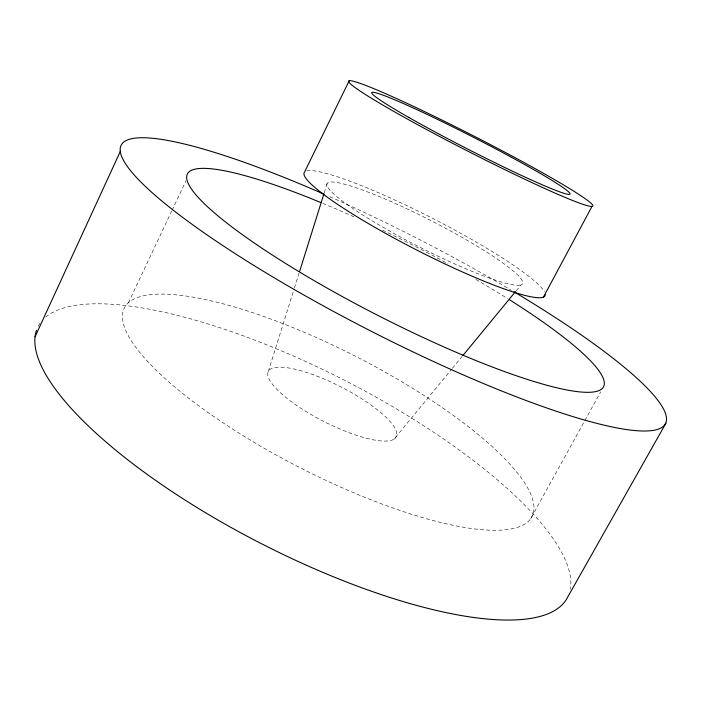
<?xml version="1.0" encoding="UTF-8"?>
<svg xmlns="http://www.w3.org/2000/svg" width="701" height="701" viewBox="0 0 701 701"><rect width="100%" height="100%" fill="white"/><g stroke="black" fill="none" stroke-linecap="round" stroke-linejoin="round"><path stroke-width="0.53" stroke-dasharray="3.5 2.63" d="M268.273 371.539L294.122 288.961M294.455 287.918L299.038 273.285M324.23 192.801L327.174 183.39M128.414 302.736L171.596 211.246M172.06 210.265L185.993 180.753M530.648 518.722A228.955 62.231 27.1 0 0 259.195 314.88A228.955 62.231 27.1 0 0 194.825 402.909A228.955 62.231 27.1 0 0 530.648 518.722L584.345 421.441M584.871 420.486L600.661 391.877M394.12 439.071A71.817 19.295 27.1 0 0 317.36 376.288A71.817 19.295 27.1 0 0 285.351 397.011A71.817 19.295 27.1 0 0 394.12 439.071L451.698 369.12M452.39 368.279L462.108 356.485M516.216 290.757L521.071 284.851A109.847 14.362 27.1 0 0 392.797 202.379A109.847 14.362 27.1 0 0 360.647 213.656A109.847 14.362 27.1 0 0 521.071 284.851M38.196 326.307A297.364 91.665 27.1 0 1 40.456 322.679M45.653 317.141A297.364 91.665 27.1 0 1 349.405 382.79A297.364 91.665 27.1 0 1 570.307 589.208M306.661 170.913A135.24 17.709 27.1 0 1 430.502 217.284A135.24 17.709 27.1 0 1 544.458 291.87M329.75 196.683A305.68 51.804 27.1 0 1 511.309 290.205M322.784 203.351A233.67 39.23 27.1 0 1 353.917 216.828M382.492 230.121A233.67 39.23 27.1 0 1 448.044 263.769M475.856 279.445A233.67 39.23 27.1 0 1 507.612 298.591"/><path stroke-width="1.05" d="M299.686 271.191L323.906 193.844M35.05 336.778L120.414 151.214M349.08 81.009L304.558 172.043A135.24 17.709 27.1 0 0 417.603 250.467A135.24 17.709 27.1 0 0 545.255 294.841M543.468 297.075L591.968 206.444A137.098 8.088 27.1 0 0 424.64 111.661A137.098 8.088 27.1 0 0 396.223 112.791A137.098 8.088 27.1 0 0 591.968 206.444M665.95 423.141L567.766 596.972A297.364 91.665 27.1 0 1 267.572 546.806A297.364 91.665 27.1 0 1 36.496 330.267M462.8 355.644L515.524 291.598M514.017 291.826A305.68 51.804 27.1 0 1 594.939 422.887A305.68 51.804 27.1 0 1 159.723 199.242A305.68 51.804 27.1 0 1 323.757 194.046M509.478 299.756A233.67 39.23 27.1 0 1 543.144 384.218A233.67 39.23 27.1 0 1 220.386 217.888A233.67 39.23 27.1 0 1 320.821 202.536M408.955 117.523A111.345 6.554 27.1 0 0 569.081 194.396A111.345 6.554 27.1 0 0 435.102 118.232A111.345 6.554 27.1 0 0 408.955 117.523"/></g></svg>
